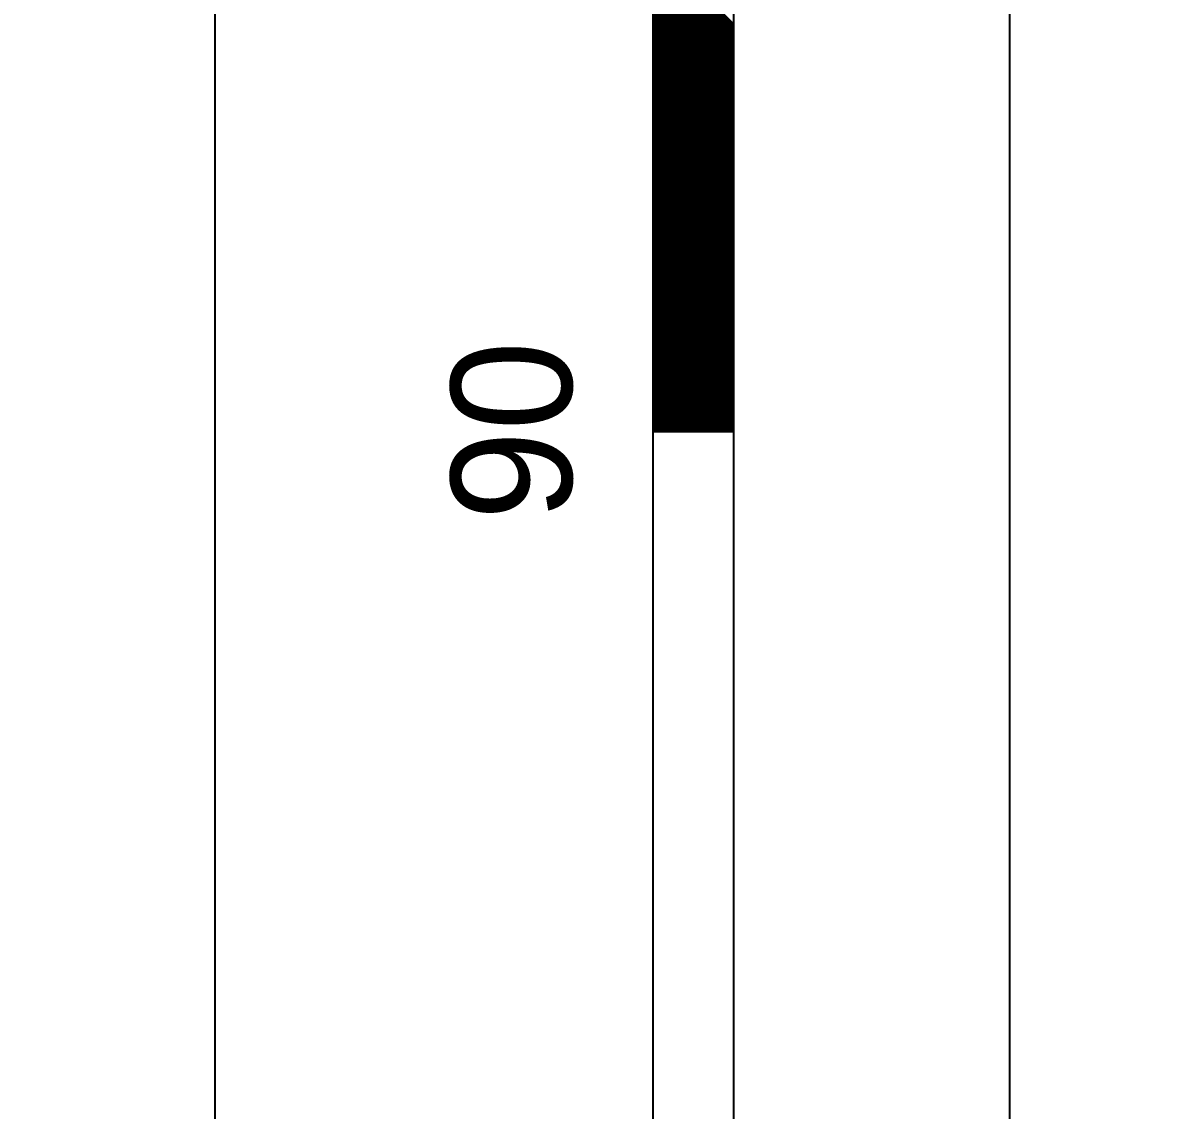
# Model space of a CAD drawing. Extents: x 747954 to 748544, y 4316381 to 4317408.
# Drawn here: x 748185.85 to 748200.01, y 4317362.58 to 4317376.08 of the extents above; entities that cross this region are included whole.
import ezdxf
from ezdxf.enums import TextEntityAlignment as Align

# ---------------------------------------------------------------- set-up
doc = ezdxf.new("R2010")
doc.units = 0
doc.layers.get('0').update_dxf_attribs({"linetype": 'CONTINUOUS'})

msp = doc.modelspace()

# ---------------------------------------------------------------- linework, layer by layer
at = {"color": 0, "linetype": 'CONTINUOUS'}
for p, q in [((748193.67, 4317281.01), (748193.67, 4317381.01)), ((748193.67, 4317281.01), (748193.67, 4317381.01)), ((748194.67, 4317281.01), (748194.67, 4317381.01)), ((748194.67, 4317281.01), (748194.67, 4317381.01)), ((748194.67, 4317376.07), (748193.67, 4317377.07)), ((748194.67, 4317376.07), (748193.67, 4317377.07)), ((748194.67, 4317376.06), (748193.67, 4317377.06)), ((748194.67, 4317376.06), (748193.67, 4317377.06)), ((748194.67, 4317376.05), (748193.67, 4317377.05)), ((748194.67, 4317376.05), (748193.67, 4317377.05)), ((748194.67, 4317376.03), (748193.67, 4317377.03)), ((748194.67, 4317376.03), (748193.67, 4317377.03)), ((748194.67, 4317376.02), (748193.67, 4317377.02)), ((748194.67, 4317376.02), (748193.67, 4317377.02)), ((748194.67, 4317376), (748193.67, 4317377)), ((748194.67, 4317376), (748193.67, 4317377)), ((748194.67, 4317375.99), (748193.67, 4317376.99)), ((748194.67, 4317375.99), (748193.67, 4317376.99)), ((748194.67, 4317375.97), (748193.67, 4317376.97)), ((748194.67, 4317375.97), (748193.67, 4317376.97)), ((748194.67, 4317375.96), (748193.67, 4317376.96)), ((748194.67, 4317375.96), (748193.67, 4317376.96)), ((748194.67, 4317375.95), (748193.67, 4317376.95)), ((748194.67, 4317375.95), (748193.67, 4317376.95)), ((748194.67, 4317375.93), (748193.67, 4317376.93)), ((748194.67, 4317375.93), (748193.67, 4317376.93)), ((748194.67, 4317375.92), (748193.67, 4317376.92)), ((748194.67, 4317375.92), (748193.67, 4317376.92)), ((748194.67, 4317375.9), (748193.67, 4317376.9)), ((748194.67, 4317375.9), (748193.67, 4317376.9)), ((748194.67, 4317375.89), (748193.67, 4317376.89)), ((748194.67, 4317375.89), (748193.67, 4317376.89)), ((748194.67, 4317375.88), (748193.67, 4317376.88)), ((748194.67, 4317375.88), (748193.67, 4317376.88)), ((748194.67, 4317375.86), (748193.67, 4317376.86)), ((748194.67, 4317375.86), (748193.67, 4317376.86)), ((748194.67, 4317375.85), (748193.67, 4317376.85)), ((748194.67, 4317375.85), (748193.67, 4317376.85)), ((748194.67, 4317375.83), (748193.67, 4317376.83)), ((748194.67, 4317375.83), (748193.67, 4317376.83)), ((748194.67, 4317375.82), (748193.67, 4317376.82)), ((748194.67, 4317375.82), (748193.67, 4317376.82)), ((748194.67, 4317375.81), (748193.67, 4317376.81)), ((748194.67, 4317375.81), (748193.67, 4317376.81)), ((748194.67, 4317375.79), (748193.67, 4317376.79)), ((748194.67, 4317375.79), (748193.67, 4317376.79)), ((748194.67, 4317375.78), (748193.67, 4317376.78)), ((748194.67, 4317375.78), (748193.67, 4317376.78)), ((748194.67, 4317375.76), (748193.67, 4317376.76)), ((748194.67, 4317375.76), (748193.67, 4317376.76)), ((748194.67, 4317375.75), (748193.67, 4317376.75)), ((748194.67, 4317375.75), (748193.67, 4317376.75)), ((748194.67, 4317375.73), (748193.67, 4317376.73)), ((748194.67, 4317375.73), (748193.67, 4317376.73)), ((748194.67, 4317375.72), (748193.67, 4317376.72)), ((748194.67, 4317375.72), (748193.67, 4317376.72)), ((748194.67, 4317375.71), (748193.67, 4317376.71)), ((748194.67, 4317375.71), (748193.67, 4317376.71)), ((748194.67, 4317375.69), (748193.67, 4317376.69)), ((748194.67, 4317375.69), (748193.67, 4317376.69)), ((748194.67, 4317375.68), (748193.67, 4317376.68)), ((748194.67, 4317375.68), (748193.67, 4317376.68)), ((748194.67, 4317375.66), (748193.67, 4317376.66)), ((748194.67, 4317375.66), (748193.67, 4317376.66)), ((748194.67, 4317375.65), (748193.67, 4317376.65)), ((748194.67, 4317375.65), (748193.67, 4317376.65)), ((748194.67, 4317375.64), (748193.67, 4317376.64)), ((748194.67, 4317375.64), (748193.67, 4317376.64)), ((748194.67, 4317375.62), (748193.67, 4317376.62)), ((748194.67, 4317375.62), (748193.67, 4317376.62)), ((748194.67, 4317375.61), (748193.67, 4317376.61)), ((748194.67, 4317375.61), (748193.67, 4317376.61)), ((748194.67, 4317375.59), (748193.67, 4317376.59)), ((748194.67, 4317375.59), (748193.67, 4317376.59)), ((748194.67, 4317375.58), (748193.67, 4317376.58)), ((748194.67, 4317375.58), (748193.67, 4317376.58)), ((748194.67, 4317375.56), (748193.67, 4317376.56)), ((748194.67, 4317375.56), (748193.67, 4317376.56)), ((748194.67, 4317375.55), (748193.67, 4317376.55)), ((748194.67, 4317375.55), (748193.67, 4317376.55)), ((748194.67, 4317375.54), (748193.67, 4317376.54)), ((748194.67, 4317375.54), (748193.67, 4317376.54)), ((748194.67, 4317375.52), (748193.67, 4317376.52)), ((748194.67, 4317375.52), (748193.67, 4317376.52)), ((748194.67, 4317375.51), (748193.67, 4317376.51)), ((748194.67, 4317375.51), (748193.67, 4317376.51)), ((748194.67, 4317375.49), (748193.67, 4317376.49)), ((748194.67, 4317375.49), (748193.67, 4317376.49)), ((748194.67, 4317375.48), (748193.67, 4317376.48)), ((748194.67, 4317375.48), (748193.67, 4317376.48)), ((748194.67, 4317375.47), (748193.67, 4317376.47)), ((748194.67, 4317375.47), (748193.67, 4317376.47)), ((748194.67, 4317375.45), (748193.67, 4317376.45)), ((748194.67, 4317375.45), (748193.67, 4317376.45)), ((748194.67, 4317375.44), (748193.67, 4317376.44)), ((748194.67, 4317375.44), (748193.67, 4317376.44)), ((748194.67, 4317375.42), (748193.67, 4317376.42)), ((748194.67, 4317375.42), (748193.67, 4317376.42)), ((748194.67, 4317375.41), (748193.67, 4317376.41)), ((748194.67, 4317375.41), (748193.67, 4317376.41)), ((748194.67, 4317375.39), (748193.67, 4317376.39)), ((748194.67, 4317375.39), (748193.67, 4317376.39)), ((748194.67, 4317375.38), (748193.67, 4317376.38)), ((748194.67, 4317375.38), (748193.67, 4317376.38)), ((748194.67, 4317375.37), (748193.67, 4317376.37)), ((748194.67, 4317375.37), (748193.67, 4317376.37)), ((748194.67, 4317375.35), (748193.67, 4317376.35)), ((748194.67, 4317375.35), (748193.67, 4317376.35)), ((748194.67, 4317375.34), (748193.67, 4317376.34)), ((748194.67, 4317375.34), (748193.67, 4317376.34)), ((748194.67, 4317375.32), (748193.67, 4317376.32)), ((748194.67, 4317375.32), (748193.67, 4317376.32)), ((748194.67, 4317375.31), (748193.67, 4317376.31)), ((748194.67, 4317375.31), (748193.67, 4317376.31)), ((748194.67, 4317375.3), (748193.67, 4317376.3)), ((748194.67, 4317375.3), (748193.67, 4317376.3)), ((748194.67, 4317375.28), (748193.67, 4317376.28)), ((748194.67, 4317375.28), (748193.67, 4317376.28)), ((748194.67, 4317375.27), (748193.67, 4317376.27)), ((748194.67, 4317375.27), (748193.67, 4317376.27)), ((748194.67, 4317375.25), (748193.67, 4317376.25)), ((748194.67, 4317375.25), (748193.67, 4317376.25)), ((748194.67, 4317375.24), (748193.67, 4317376.24)), ((748194.67, 4317375.24), (748193.67, 4317376.24)), ((748194.67, 4317375.23), (748193.67, 4317376.23)), ((748194.67, 4317375.23), (748193.67, 4317376.23)), ((748194.67, 4317375.21), (748193.67, 4317376.21)), ((748194.67, 4317375.21), (748193.67, 4317376.21)), ((748194.67, 4317375.2), (748193.67, 4317376.2)), ((748194.67, 4317375.2), (748193.67, 4317376.2)), ((748194.67, 4317375.18), (748193.67, 4317376.18)), ((748194.67, 4317375.18), (748193.67, 4317376.18)), ((748194.67, 4317375.17), (748193.67, 4317376.17)), ((748194.67, 4317375.17), (748193.67, 4317376.17)), ((748194.67, 4317375.15), (748193.67, 4317376.15)), ((748194.67, 4317375.15), (748193.67, 4317376.15)), ((748194.67, 4317375.14), (748193.67, 4317376.14)), ((748194.67, 4317375.14), (748193.67, 4317376.14)), ((748194.67, 4317375.13), (748193.67, 4317376.13)), ((748194.67, 4317375.13), (748193.67, 4317376.13)), ((748194.67, 4317375.11), (748193.67, 4317376.11)), ((748194.67, 4317375.11), (748193.67, 4317376.11)), ((748194.67, 4317375.1), (748193.67, 4317376.1)), ((748194.67, 4317375.1), (748193.67, 4317376.1)), ((748194.67, 4317375.08), (748193.67, 4317376.08)), ((748194.67, 4317375.08), (748193.67, 4317376.08)), ((748194.67, 4317375.07), (748193.67, 4317376.07)), ((748194.67, 4317375.07), (748193.67, 4317376.07)), ((748194.67, 4317375.06), (748193.67, 4317376.06)), ((748194.67, 4317375.06), (748193.67, 4317376.06)), ((748194.67, 4317375.04), (748193.67, 4317376.04)), ((748194.67, 4317375.04), (748193.67, 4317376.04)), ((748194.67, 4317375.03), (748193.67, 4317376.03)), ((748194.67, 4317375.03), (748193.67, 4317376.03)), ((748194.67, 4317375.01), (748193.67, 4317376.01)), ((748194.67, 4317375.01), (748193.67, 4317376.01)), ((748194.67, 4317375), (748193.67, 4317376)), ((748194.67, 4317375), (748193.67, 4317376)), ((748194.67, 4317374.98), (748193.67, 4317375.98)), ((748194.67, 4317374.98), (748193.67, 4317375.98)), ((748194.67, 4317374.97), (748193.67, 4317375.97)), ((748194.67, 4317374.97), (748193.67, 4317375.97)), ((748194.67, 4317374.96), (748193.67, 4317375.96)), ((748194.67, 4317374.96), (748193.67, 4317375.96)), ((748194.67, 4317374.94), (748193.67, 4317375.94)), ((748194.67, 4317374.94), (748193.67, 4317375.94)), ((748194.67, 4317374.93), (748193.67, 4317375.93)), ((748194.67, 4317374.93), (748193.67, 4317375.93)), ((748194.67, 4317374.91), (748193.67, 4317375.91)), ((748194.67, 4317374.91), (748193.67, 4317375.91)), ((748194.67, 4317374.9), (748193.67, 4317375.9)), ((748194.67, 4317374.9), (748193.67, 4317375.9)), ((748194.67, 4317374.89), (748193.67, 4317375.89)), ((748194.67, 4317374.89), (748193.67, 4317375.89)), ((748194.67, 4317374.87), (748193.67, 4317375.87)), ((748194.67, 4317374.87), (748193.67, 4317375.87)), ((748194.67, 4317374.86), (748193.67, 4317375.86)), ((748194.67, 4317374.86), (748193.67, 4317375.86)), ((748194.67, 4317374.84), (748193.67, 4317375.84)), ((748194.67, 4317374.84), (748193.67, 4317375.84)), ((748194.67, 4317374.83), (748193.67, 4317375.83)), ((748194.67, 4317374.83), (748193.67, 4317375.83)), ((748194.67, 4317374.82), (748193.67, 4317375.82)), ((748194.67, 4317374.82), (748193.67, 4317375.82)), ((748194.67, 4317374.8), (748193.67, 4317375.8)), ((748194.67, 4317374.8), (748193.67, 4317375.8)), ((748194.67, 4317374.79), (748193.67, 4317375.79)), ((748194.67, 4317374.79), (748193.67, 4317375.79)), ((748194.67, 4317374.77), (748193.67, 4317375.77)), ((748194.67, 4317374.77), (748193.67, 4317375.77)), ((748194.67, 4317374.76), (748193.67, 4317375.76)), ((748194.67, 4317374.76), (748193.67, 4317375.76)), ((748194.67, 4317374.74), (748193.67, 4317375.74)), ((748194.67, 4317374.74), (748193.67, 4317375.74)), ((748194.67, 4317374.73), (748193.67, 4317375.73)), ((748194.67, 4317374.73), (748193.67, 4317375.73)), ((748194.67, 4317374.72), (748193.67, 4317375.72)), ((748194.67, 4317374.72), (748193.67, 4317375.72)), ((748194.67, 4317374.7), (748193.67, 4317375.7)), ((748194.67, 4317374.7), (748193.67, 4317375.7)), ((748194.67, 4317374.69), (748193.67, 4317375.69)), ((748194.67, 4317374.69), (748193.67, 4317375.69)), ((748194.67, 4317374.67), (748193.67, 4317375.67)), ((748194.67, 4317374.67), (748193.67, 4317375.67)), ((748194.67, 4317374.66), (748193.67, 4317375.66)), ((748194.67, 4317374.66), (748193.67, 4317375.66)), ((748194.67, 4317374.65), (748193.67, 4317375.65)), ((748194.67, 4317374.65), (748193.67, 4317375.65)), ((748194.67, 4317374.63), (748193.67, 4317375.63)), ((748194.67, 4317374.63), (748193.67, 4317375.63)), ((748194.67, 4317374.62), (748193.67, 4317375.62)), ((748194.67, 4317374.62), (748193.67, 4317375.62)), ((748194.67, 4317374.6), (748193.67, 4317375.6)), ((748194.67, 4317374.6), (748193.67, 4317375.6)), ((748194.67, 4317374.59), (748193.67, 4317375.59)), ((748194.67, 4317374.59), (748193.67, 4317375.59)), ((748194.67, 4317374.57), (748193.67, 4317375.57)), ((748194.67, 4317374.57), (748193.67, 4317375.57)), ((748194.67, 4317374.56), (748193.67, 4317375.56)), ((748194.67, 4317374.56), (748193.67, 4317375.56)), ((748194.67, 4317374.55), (748193.67, 4317375.55)), ((748194.67, 4317374.55), (748193.67, 4317375.55)), ((748194.67, 4317374.53), (748193.67, 4317375.53)), ((748194.67, 4317374.53), (748193.67, 4317375.53)), ((748194.67, 4317374.52), (748193.67, 4317375.52)), ((748194.67, 4317374.52), (748193.67, 4317375.52)), ((748194.67, 4317374.5), (748193.67, 4317375.5)), ((748194.67, 4317374.5), (748193.67, 4317375.5)), ((748194.67, 4317374.49), (748193.67, 4317375.49)), ((748194.67, 4317374.49), (748193.67, 4317375.49)), ((748194.67, 4317374.48), (748193.67, 4317375.48)), ((748194.67, 4317374.48), (748193.67, 4317375.48)), ((748194.67, 4317374.46), (748193.67, 4317375.46)), ((748194.67, 4317374.46), (748193.67, 4317375.46)), ((748194.67, 4317374.45), (748193.67, 4317375.45)), ((748194.67, 4317374.45), (748193.67, 4317375.45)), ((748194.67, 4317374.43), (748193.67, 4317375.43)), ((748194.67, 4317374.43), (748193.67, 4317375.43)), ((748194.67, 4317374.42), (748193.67, 4317375.42)), ((748194.67, 4317374.42), (748193.67, 4317375.42)), ((748194.67, 4317374.4), (748193.67, 4317375.4)), ((748194.67, 4317374.4), (748193.67, 4317375.4)), ((748194.67, 4317374.39), (748193.67, 4317375.39)), ((748194.67, 4317374.39), (748193.67, 4317375.39)), ((748194.67, 4317374.38), (748193.67, 4317375.38)), ((748194.67, 4317374.38), (748193.67, 4317375.38)), ((748194.67, 4317374.36), (748193.67, 4317375.36)), ((748194.67, 4317374.36), (748193.67, 4317375.36)), ((748194.67, 4317374.35), (748193.67, 4317375.35)), ((748194.67, 4317374.35), (748193.67, 4317375.35)), ((748194.67, 4317374.33), (748193.67, 4317375.33)), ((748194.67, 4317374.33), (748193.67, 4317375.33)), ((748194.67, 4317374.32), (748193.67, 4317375.32)), ((748194.67, 4317374.32), (748193.67, 4317375.32)), ((748194.67, 4317374.31), (748193.67, 4317375.31)), ((748194.67, 4317374.31), (748193.67, 4317375.31)), ((748194.67, 4317374.29), (748193.67, 4317375.29)), ((748194.67, 4317374.29), (748193.67, 4317375.29)), ((748194.67, 4317374.28), (748193.67, 4317375.28)), ((748194.67, 4317374.28), (748193.67, 4317375.28)), ((748194.67, 4317374.26), (748193.67, 4317375.26)), ((748194.67, 4317374.26), (748193.67, 4317375.26)), ((748194.67, 4317374.25), (748193.67, 4317375.25)), ((748194.67, 4317374.25), (748193.67, 4317375.25)), ((748194.67, 4317374.24), (748193.67, 4317375.24)), ((748194.67, 4317374.24), (748193.67, 4317375.24)), ((748194.67, 4317374.22), (748193.67, 4317375.22)), ((748194.67, 4317374.22), (748193.67, 4317375.22)), ((748194.67, 4317374.21), (748193.67, 4317375.21)), ((748194.67, 4317374.21), (748193.67, 4317375.21)), ((748194.67, 4317374.19), (748193.67, 4317375.19)), ((748194.67, 4317374.19), (748193.67, 4317375.19)), ((748194.67, 4317374.18), (748193.67, 4317375.18)), ((748194.67, 4317374.18), (748193.67, 4317375.18)), ((748194.67, 4317374.16), (748193.67, 4317375.16)), ((748194.67, 4317374.16), (748193.67, 4317375.16)), ((748194.67, 4317374.15), (748193.67, 4317375.15)), ((748194.67, 4317374.15), (748193.67, 4317375.15)), ((748194.67, 4317374.14), (748193.67, 4317375.14)), ((748194.67, 4317374.14), (748193.67, 4317375.14)), ((748194.67, 4317374.12), (748193.67, 4317375.12)), ((748194.67, 4317374.12), (748193.67, 4317375.12)), ((748194.67, 4317374.11), (748193.67, 4317375.11)), ((748194.67, 4317374.11), (748193.67, 4317375.11)), ((748194.67, 4317374.09), (748193.67, 4317375.09)), ((748194.67, 4317374.09), (748193.67, 4317375.09)), ((748194.67, 4317374.08), (748193.67, 4317375.08)), ((748194.67, 4317374.08), (748193.67, 4317375.08)), ((748194.67, 4317374.07), (748193.67, 4317375.07)), ((748194.67, 4317374.07), (748193.67, 4317375.07)), ((748194.67, 4317374.05), (748193.67, 4317375.05)), ((748194.67, 4317374.05), (748193.67, 4317375.05)), ((748194.67, 4317374.04), (748193.67, 4317375.04)), ((748194.67, 4317374.04), (748193.67, 4317375.04)), ((748194.67, 4317374.02), (748193.67, 4317375.02)), ((748194.67, 4317374.02), (748193.67, 4317375.02)), ((748194.67, 4317374.01), (748193.67, 4317375.01)), ((748194.67, 4317374.01), (748193.67, 4317375.01)), ((748194.67, 4317373.99), (748193.67, 4317374.99)), ((748194.67, 4317373.99), (748193.67, 4317374.99)), ((748194.67, 4317373.98), (748193.67, 4317374.98)), ((748194.67, 4317373.98), (748193.67, 4317374.98)), ((748194.67, 4317373.97), (748193.67, 4317374.97)), ((748194.67, 4317373.97), (748193.67, 4317374.97)), ((748194.67, 4317373.95), (748193.67, 4317374.95)), ((748194.67, 4317373.95), (748193.67, 4317374.95)), ((748194.67, 4317373.94), (748193.67, 4317374.94)), ((748194.67, 4317373.94), (748193.67, 4317374.94)), ((748194.67, 4317373.92), (748193.67, 4317374.92)), ((748194.67, 4317373.92), (748193.67, 4317374.92)), ((748194.67, 4317373.91), (748193.67, 4317374.91)), ((748194.67, 4317373.91), (748193.67, 4317374.91)), ((748194.67, 4317373.9), (748193.67, 4317374.9)), ((748194.67, 4317373.9), (748193.67, 4317374.9)), ((748194.67, 4317373.88), (748193.67, 4317374.88)), ((748194.67, 4317373.88), (748193.67, 4317374.88)), ((748194.67, 4317373.87), (748193.67, 4317374.87)), ((748194.67, 4317373.87), (748193.67, 4317374.87)), ((748194.67, 4317373.85), (748193.67, 4317374.85)), ((748194.67, 4317373.85), (748193.67, 4317374.85)), ((748194.67, 4317373.84), (748193.67, 4317374.84)), ((748194.67, 4317373.84), (748193.67, 4317374.84)), ((748194.67, 4317373.83), (748193.67, 4317374.83)), ((748194.67, 4317373.83), (748193.67, 4317374.83)), ((748194.67, 4317373.81), (748193.67, 4317374.81)), ((748194.67, 4317373.81), (748193.67, 4317374.81)), ((748194.67, 4317373.8), (748193.67, 4317374.8)), ((748194.67, 4317373.8), (748193.67, 4317374.8)), ((748194.67, 4317373.78), (748193.67, 4317374.78)), ((748194.67, 4317373.78), (748193.67, 4317374.78)), ((748194.67, 4317373.77), (748193.67, 4317374.77)), ((748194.67, 4317373.77), (748193.67, 4317374.77)), ((748194.67, 4317373.75), (748193.67, 4317374.75)), ((748194.67, 4317373.75), (748193.67, 4317374.75)), ((748194.67, 4317373.74), (748193.67, 4317374.74)), ((748194.67, 4317373.74), (748193.67, 4317374.74)), ((748194.67, 4317373.73), (748193.67, 4317374.73)), ((748194.67, 4317373.73), (748193.67, 4317374.73)), ((748194.67, 4317373.71), (748193.67, 4317374.71)), ((748194.67, 4317373.71), (748193.67, 4317374.71)), ((748194.67, 4317373.7), (748193.67, 4317374.7)), ((748194.67, 4317373.7), (748193.67, 4317374.7)), ((748194.67, 4317373.68), (748193.67, 4317374.68)), ((748194.67, 4317373.68), (748193.67, 4317374.68)), ((748194.67, 4317373.67), (748193.67, 4317374.67)), ((748194.67, 4317373.67), (748193.67, 4317374.67)), ((748194.67, 4317373.66), (748193.67, 4317374.66)), ((748194.67, 4317373.66), (748193.67, 4317374.66)), ((748194.67, 4317373.64), (748193.67, 4317374.64)), ((748194.67, 4317373.64), (748193.67, 4317374.64)), ((748194.67, 4317373.63), (748193.67, 4317374.63)), ((748194.67, 4317373.63), (748193.67, 4317374.63)), ((748194.67, 4317373.61), (748193.67, 4317374.61)), ((748194.67, 4317373.61), (748193.67, 4317374.61)), ((748194.67, 4317373.6), (748193.67, 4317374.6)), ((748194.67, 4317373.6), (748193.67, 4317374.6)), ((748194.67, 4317373.58), (748193.67, 4317374.58)), ((748194.67, 4317373.58), (748193.67, 4317374.58)), ((748194.67, 4317373.57), (748193.67, 4317374.57)), ((748194.67, 4317373.57), (748193.67, 4317374.57)), ((748194.67, 4317373.56), (748193.67, 4317374.56)), ((748194.67, 4317373.56), (748193.67, 4317374.56)), ((748194.67, 4317373.54), (748193.67, 4317374.54)), ((748194.67, 4317373.54), (748193.67, 4317374.54)), ((748194.67, 4317373.53), (748193.67, 4317374.53)), ((748194.67, 4317373.53), (748193.67, 4317374.53)), ((748194.67, 4317373.51), (748193.67, 4317374.51)), ((748194.67, 4317373.51), (748193.67, 4317374.51)), ((748194.67, 4317373.5), (748193.67, 4317374.5)), ((748194.67, 4317373.5), (748193.67, 4317374.5)), ((748194.67, 4317373.49), (748193.67, 4317374.49)), ((748194.67, 4317373.49), (748193.67, 4317374.49)), ((748194.67, 4317373.47), (748193.67, 4317374.47)), ((748194.67, 4317373.47), (748193.67, 4317374.47)), ((748194.67, 4317373.46), (748193.67, 4317374.46)), ((748194.67, 4317373.46), (748193.67, 4317374.46)), ((748194.67, 4317373.44), (748193.67, 4317374.44)), ((748194.67, 4317373.44), (748193.67, 4317374.44)), ((748194.67, 4317373.43), (748193.67, 4317374.43)), ((748194.67, 4317373.43), (748193.67, 4317374.43)), ((748194.67, 4317373.41), (748193.67, 4317374.41)), ((748194.67, 4317373.41), (748193.67, 4317374.41)), ((748194.67, 4317373.4), (748193.67, 4317374.4)), ((748194.67, 4317373.4), (748193.67, 4317374.4)), ((748194.67, 4317373.39), (748193.67, 4317374.39)), ((748194.67, 4317373.39), (748193.67, 4317374.39)), ((748194.67, 4317373.37), (748193.67, 4317374.37)), ((748194.67, 4317373.37), (748193.67, 4317374.37)), ((748194.67, 4317373.36), (748193.67, 4317374.36)), ((748194.67, 4317373.36), (748193.67, 4317374.36)), ((748194.67, 4317373.34), (748193.67, 4317374.34)), ((748194.67, 4317373.34), (748193.67, 4317374.34)), ((748194.67, 4317373.33), (748193.67, 4317374.33)), ((748194.67, 4317373.33), (748193.67, 4317374.33)), ((748194.67, 4317373.32), (748193.67, 4317374.32)), ((748194.67, 4317373.32), (748193.67, 4317374.32)), ((748194.67, 4317373.3), (748193.67, 4317374.3)), ((748194.67, 4317373.3), (748193.67, 4317374.3)), ((748194.67, 4317373.29), (748193.67, 4317374.29)), ((748194.67, 4317373.29), (748193.67, 4317374.29)), ((748194.67, 4317373.27), (748193.67, 4317374.27)), ((748194.67, 4317373.27), (748193.67, 4317374.27)), ((748194.67, 4317373.26), (748193.67, 4317374.26)), ((748194.67, 4317373.26), (748193.67, 4317374.26)), ((748194.67, 4317373.25), (748193.67, 4317374.25)), ((748194.67, 4317373.25), (748193.67, 4317374.25)), ((748194.67, 4317373.23), (748193.67, 4317374.23)), ((748194.67, 4317373.23), (748193.67, 4317374.23)), ((748194.67, 4317373.22), (748193.67, 4317374.22)), ((748194.67, 4317373.22), (748193.67, 4317374.22)), ((748194.67, 4317373.2), (748193.67, 4317374.2)), ((748194.67, 4317373.2), (748193.67, 4317374.2)), ((748194.67, 4317373.19), (748193.67, 4317374.19)), ((748194.67, 4317373.19), (748193.67, 4317374.19)), ((748194.67, 4317373.17), (748193.67, 4317374.17)), ((748194.67, 4317373.17), (748193.67, 4317374.17)), ((748194.67, 4317373.16), (748193.67, 4317374.16)), ((748194.67, 4317373.16), (748193.67, 4317374.16)), ((748194.67, 4317373.15), (748193.67, 4317374.15)), ((748194.67, 4317373.15), (748193.67, 4317374.15)), ((748194.67, 4317373.13), (748193.67, 4317374.13)), ((748194.67, 4317373.13), (748193.67, 4317374.13)), ((748194.67, 4317373.12), (748193.67, 4317374.12)), ((748194.67, 4317373.12), (748193.67, 4317374.12)), ((748194.67, 4317373.1), (748193.67, 4317374.1)), ((748194.67, 4317373.1), (748193.67, 4317374.1)), ((748194.67, 4317373.09), (748193.67, 4317374.09)), ((748194.67, 4317373.09), (748193.67, 4317374.09)), ((748194.67, 4317373.08), (748193.67, 4317374.08)), ((748194.67, 4317373.08), (748193.67, 4317374.08)), ((748194.67, 4317373.06), (748193.67, 4317374.06)), ((748194.67, 4317373.06), (748193.67, 4317374.06)), ((748194.67, 4317373.05), (748193.67, 4317374.05)), ((748194.67, 4317373.05), (748193.67, 4317374.05)), ((748194.67, 4317373.03), (748193.67, 4317374.03)), ((748194.67, 4317373.03), (748193.67, 4317374.03)), ((748194.67, 4317373.02), (748193.67, 4317374.02)), ((748194.67, 4317373.02), (748193.67, 4317374.02)), ((748194.67, 4317373), (748193.67, 4317374)), ((748194.67, 4317373), (748193.67, 4317374)), ((748194.67, 4317372.99), (748193.67, 4317373.99)), ((748194.67, 4317372.99), (748193.67, 4317373.99)), ((748194.67, 4317372.98), (748193.67, 4317373.98)), ((748194.67, 4317372.98), (748193.67, 4317373.98)), ((748194.67, 4317372.96), (748193.67, 4317373.96)), ((748194.67, 4317372.96), (748193.67, 4317373.96)), ((748194.67, 4317372.95), (748193.67, 4317373.95)), ((748194.67, 4317372.95), (748193.67, 4317373.95)), ((748194.67, 4317372.93), (748193.67, 4317373.93)), ((748194.67, 4317372.93), (748193.67, 4317373.93)), ((748194.67, 4317372.92), (748193.67, 4317373.92)), ((748194.67, 4317372.92), (748193.67, 4317373.92)), ((748194.67, 4317372.91), (748193.67, 4317373.91)), ((748194.67, 4317372.91), (748193.67, 4317373.91)), ((748194.67, 4317372.89), (748193.67, 4317373.89)), ((748194.67, 4317372.89), (748193.67, 4317373.89)), ((748194.67, 4317372.88), (748193.67, 4317373.88)), ((748194.67, 4317372.88), (748193.67, 4317373.88)), ((748194.67, 4317372.86), (748193.67, 4317373.86)), ((748194.67, 4317372.86), (748193.67, 4317373.86)), ((748194.67, 4317372.85), (748193.67, 4317373.85)), ((748194.67, 4317372.85), (748193.67, 4317373.85)), ((748194.67, 4317372.84), (748193.67, 4317373.84)), ((748194.67, 4317372.84), (748193.67, 4317373.84)), ((748194.67, 4317372.82), (748193.67, 4317373.82)), ((748194.67, 4317372.82), (748193.67, 4317373.82)), ((748194.67, 4317372.81), (748193.67, 4317373.81)), ((748194.67, 4317372.81), (748193.67, 4317373.81)), ((748194.67, 4317372.79), (748193.67, 4317373.79)), ((748194.67, 4317372.79), (748193.67, 4317373.79)), ((748194.67, 4317372.78), (748193.67, 4317373.78)), ((748194.67, 4317372.78), (748193.67, 4317373.78)), ((748194.67, 4317372.76), (748193.67, 4317373.76)), ((748194.67, 4317372.76), (748193.67, 4317373.76)), ((748194.67, 4317372.75), (748193.67, 4317373.75)), ((748194.67, 4317372.75), (748193.67, 4317373.75)), ((748194.67, 4317372.74), (748193.67, 4317373.74)), ((748194.67, 4317372.74), (748193.67, 4317373.74)), ((748194.67, 4317372.72), (748193.67, 4317373.72)), ((748194.67, 4317372.72), (748193.67, 4317373.72)), ((748194.67, 4317372.71), (748193.67, 4317373.71)), ((748194.67, 4317372.71), (748193.67, 4317373.71)), ((748194.67, 4317372.69), (748193.67, 4317373.69)), ((748194.67, 4317372.69), (748193.67, 4317373.69)), ((748194.67, 4317372.68), (748193.67, 4317373.68)), ((748194.67, 4317372.68), (748193.67, 4317373.68)), ((748194.67, 4317372.67), (748193.67, 4317373.67)), ((748194.67, 4317372.67), (748193.67, 4317373.67)), ((748194.67, 4317372.65), (748193.67, 4317373.65)), ((748194.67, 4317372.65), (748193.67, 4317373.65)), ((748194.67, 4317372.64), (748193.67, 4317373.64)), ((748194.67, 4317372.64), (748193.67, 4317373.64)), ((748194.67, 4317372.62), (748193.67, 4317373.62)), ((748194.67, 4317372.62), (748193.67, 4317373.62)), ((748194.67, 4317372.61), (748193.67, 4317373.61)), ((748194.67, 4317372.61), (748193.67, 4317373.61)), ((748194.67, 4317372.59), (748193.67, 4317373.59)), ((748194.67, 4317372.59), (748193.67, 4317373.59)), ((748194.67, 4317372.58), (748193.67, 4317373.58)), ((748194.67, 4317372.58), (748193.67, 4317373.58)), ((748194.67, 4317372.57), (748193.67, 4317373.57)), ((748194.67, 4317372.57), (748193.67, 4317373.57)), ((748194.67, 4317372.55), (748193.67, 4317373.55)), ((748194.67, 4317372.55), (748193.67, 4317373.55)), ((748194.67, 4317372.54), (748193.67, 4317373.54)), ((748194.67, 4317372.54), (748193.67, 4317373.54)), ((748194.67, 4317372.52), (748193.67, 4317373.52)), ((748194.67, 4317372.52), (748193.67, 4317373.52)), ((748194.67, 4317372.51), (748193.67, 4317373.51)), ((748194.67, 4317372.51), (748193.67, 4317373.51)), ((748194.67, 4317372.5), (748193.67, 4317373.5)), ((748194.67, 4317372.5), (748193.67, 4317373.5)), ((748194.67, 4317372.48), (748193.67, 4317373.48)), ((748194.67, 4317372.48), (748193.67, 4317373.48)), ((748194.67, 4317372.47), (748193.67, 4317373.47)), ((748194.67, 4317372.47), (748193.67, 4317373.47)), ((748194.67, 4317372.45), (748193.67, 4317373.45)), ((748194.67, 4317372.45), (748193.67, 4317373.45)), ((748194.67, 4317372.44), (748193.67, 4317373.44)), ((748194.67, 4317372.44), (748193.67, 4317373.44)), ((748194.67, 4317372.43), (748193.67, 4317373.43)), ((748194.67, 4317372.43), (748193.67, 4317373.43)), ((748194.67, 4317372.41), (748193.67, 4317373.41)), ((748194.67, 4317372.41), (748193.67, 4317373.41)), ((748194.67, 4317372.4), (748193.67, 4317373.4)), ((748194.67, 4317372.4), (748193.67, 4317373.4)), ((748194.67, 4317372.38), (748193.67, 4317373.38)), ((748194.67, 4317372.38), (748193.67, 4317373.38)), ((748194.67, 4317372.37), (748193.67, 4317373.37)), ((748194.67, 4317372.37), (748193.67, 4317373.37)), ((748194.67, 4317372.35), (748193.67, 4317373.35)), ((748194.67, 4317372.35), (748193.67, 4317373.35)), ((748194.67, 4317372.34), (748193.67, 4317373.34)), ((748194.67, 4317372.34), (748193.67, 4317373.34)), ((748194.67, 4317372.33), (748193.67, 4317373.33)), ((748194.67, 4317372.33), (748193.67, 4317373.33)), ((748194.67, 4317372.31), (748193.67, 4317373.31)), ((748194.67, 4317372.31), (748193.67, 4317373.31)), ((748194.67, 4317372.3), (748193.67, 4317373.3)), ((748194.67, 4317372.3), (748193.67, 4317373.3)), ((748194.67, 4317372.28), (748193.67, 4317373.28)), ((748194.67, 4317372.28), (748193.67, 4317373.28)), ((748194.67, 4317372.27), (748193.67, 4317373.27)), ((748194.67, 4317372.27), (748193.67, 4317373.27)), ((748194.67, 4317372.26), (748193.67, 4317373.26)), ((748194.67, 4317372.26), (748193.67, 4317373.26)), ((748194.67, 4317372.24), (748193.67, 4317373.24)), ((748194.67, 4317372.24), (748193.67, 4317373.24)), ((748194.67, 4317372.23), (748193.67, 4317373.23)), ((748194.67, 4317372.23), (748193.67, 4317373.23)), ((748194.67, 4317372.21), (748193.67, 4317373.21)), ((748194.67, 4317372.21), (748193.67, 4317373.21)), ((748194.67, 4317372.2), (748193.67, 4317373.2)), ((748194.67, 4317372.2), (748193.67, 4317373.2)), ((748194.67, 4317372.18), (748193.67, 4317373.18)), ((748194.67, 4317372.18), (748193.67, 4317373.18)), ((748194.67, 4317372.17), (748193.67, 4317373.17)), ((748194.67, 4317372.17), (748193.67, 4317373.17)), ((748194.67, 4317372.16), (748193.67, 4317373.16)), ((748194.67, 4317372.16), (748193.67, 4317373.16)), ((748194.67, 4317372.14), (748193.67, 4317373.14)), ((748194.67, 4317372.14), (748193.67, 4317373.14)), ((748194.67, 4317372.13), (748193.67, 4317373.13)), ((748194.67, 4317372.13), (748193.67, 4317373.13)), ((748194.67, 4317372.11), (748193.67, 4317373.11)), ((748194.67, 4317372.11), (748193.67, 4317373.11)), ((748194.67, 4317372.1), (748193.67, 4317373.1)), ((748194.67, 4317372.1), (748193.67, 4317373.1)), ((748194.67, 4317372.09), (748193.67, 4317373.09)), ((748194.67, 4317372.09), (748193.67, 4317373.09)), ((748194.67, 4317372.07), (748193.67, 4317373.07)), ((748194.67, 4317372.07), (748193.67, 4317373.07)), ((748194.67, 4317372.06), (748193.67, 4317373.06)), ((748194.67, 4317372.06), (748193.67, 4317373.06)), ((748194.67, 4317372.04), (748193.67, 4317373.04)), ((748194.67, 4317372.04), (748193.67, 4317373.04)), ((748194.67, 4317372.03), (748193.67, 4317373.03)), ((748194.67, 4317372.03), (748193.67, 4317373.03)), ((748194.67, 4317372.01), (748193.67, 4317373.01)), ((748194.67, 4317372.01), (748193.67, 4317373.01)), ((748194.67, 4317372), (748193.67, 4317373)), ((748194.67, 4317372), (748193.67, 4317373)), ((748194.67, 4317371.99), (748193.67, 4317372.99)), ((748194.67, 4317371.99), (748193.67, 4317372.99)), ((748194.67, 4317371.97), (748193.67, 4317372.97)), ((748194.67, 4317371.97), (748193.67, 4317372.97)), ((748194.67, 4317371.96), (748193.67, 4317372.96)), ((748194.67, 4317371.96), (748193.67, 4317372.96)), ((748194.67, 4317371.94), (748193.67, 4317372.94)), ((748194.67, 4317371.94), (748193.67, 4317372.94)), ((748194.67, 4317371.93), (748193.67, 4317372.93)), ((748194.67, 4317371.93), (748193.67, 4317372.93)), ((748194.67, 4317371.92), (748193.67, 4317372.92)), ((748194.67, 4317371.92), (748193.67, 4317372.92)), ((748194.67, 4317371.9), (748193.67, 4317372.9)), ((748194.67, 4317371.9), (748193.67, 4317372.9)), ((748194.67, 4317371.89), (748193.67, 4317372.89)), ((748194.67, 4317371.89), (748193.67, 4317372.89)), ((748194.67, 4317371.87), (748193.67, 4317372.87)), ((748194.67, 4317371.87), (748193.67, 4317372.87)), ((748194.67, 4317371.86), (748193.67, 4317372.86)), ((748194.67, 4317371.86), (748193.67, 4317372.86)), ((748194.67, 4317371.85), (748193.67, 4317372.85)), ((748194.67, 4317371.85), (748193.67, 4317372.85)), ((748194.67, 4317371.83), (748193.67, 4317372.83)), ((748194.67, 4317371.83), (748193.67, 4317372.83)), ((748194.67, 4317371.82), (748193.67, 4317372.82)), ((748194.67, 4317371.82), (748193.67, 4317372.82)), ((748194.67, 4317371.8), (748193.67, 4317372.8)), ((748194.67, 4317371.8), (748193.67, 4317372.8)), ((748194.67, 4317371.79), (748193.67, 4317372.79)), ((748194.67, 4317371.79), (748193.67, 4317372.79)), ((748194.67, 4317371.77), (748193.67, 4317372.77)), ((748194.67, 4317371.77), (748193.67, 4317372.77)), ((748194.67, 4317371.76), (748193.67, 4317372.76)), ((748194.67, 4317371.76), (748193.67, 4317372.76)), ((748194.67, 4317371.75), (748193.67, 4317372.75)), ((748194.67, 4317371.75), (748193.67, 4317372.75)), ((748194.67, 4317371.73), (748193.67, 4317372.73)), ((748194.67, 4317371.73), (748193.67, 4317372.73)), ((748194.67, 4317371.72), (748193.67, 4317372.72)), ((748194.67, 4317371.72), (748193.67, 4317372.72)), ((748194.67, 4317371.7), (748193.67, 4317372.7)), ((748194.67, 4317371.7), (748193.67, 4317372.7)), ((748194.67, 4317371.69), (748193.67, 4317372.69)), ((748194.67, 4317371.69), (748193.67, 4317372.69)), ((748194.67, 4317371.68), (748193.67, 4317372.68)), ((748194.67, 4317371.68), (748193.67, 4317372.68)), ((748194.67, 4317371.66), (748193.67, 4317372.66)), ((748194.67, 4317371.66), (748193.67, 4317372.66)), ((748194.67, 4317371.65), (748193.67, 4317372.65)), ((748194.67, 4317371.65), (748193.67, 4317372.65)), ((748194.67, 4317371.63), (748193.67, 4317372.63)), ((748194.67, 4317371.63), (748193.67, 4317372.63)), ((748194.67, 4317371.62), (748193.67, 4317372.62)), ((748194.67, 4317371.62), (748193.67, 4317372.62)), ((748194.67, 4317371.6), (748193.67, 4317372.6)), ((748194.67, 4317371.6), (748193.67, 4317372.6)), ((748194.67, 4317371.59), (748193.67, 4317372.59)), ((748194.67, 4317371.59), (748193.67, 4317372.59)), ((748194.67, 4317371.58), (748193.67, 4317372.58)), ((748194.67, 4317371.58), (748193.67, 4317372.58)), ((748194.67, 4317371.56), (748193.67, 4317372.56)), ((748194.67, 4317371.56), (748193.67, 4317372.56)), ((748194.67, 4317371.55), (748193.67, 4317372.55)), ((748194.67, 4317371.55), (748193.67, 4317372.55)), ((748194.67, 4317371.53), (748193.67, 4317372.53)), ((748194.67, 4317371.53), (748193.67, 4317372.53)), ((748194.67, 4317371.52), (748193.67, 4317372.52)), ((748194.67, 4317371.52), (748193.67, 4317372.52)), ((748194.67, 4317371.51), (748193.67, 4317372.51)), ((748194.67, 4317371.51), (748193.67, 4317372.51)), ((748194.67, 4317371.49), (748193.67, 4317372.49)), ((748194.67, 4317371.49), (748193.67, 4317372.49)), ((748194.67, 4317371.48), (748193.67, 4317372.48)), ((748194.67, 4317371.48), (748193.67, 4317372.48)), ((748194.67, 4317371.46), (748193.67, 4317372.46)), ((748194.67, 4317371.46), (748193.67, 4317372.46)), ((748194.67, 4317371.45), (748193.67, 4317372.45)), ((748194.67, 4317371.45), (748193.67, 4317372.45)), ((748194.67, 4317371.44), (748193.67, 4317372.44)), ((748194.67, 4317371.44), (748193.67, 4317372.44)), ((748194.67, 4317371.42), (748193.67, 4317372.42)), ((748194.67, 4317371.42), (748193.67, 4317372.42)), ((748194.67, 4317371.41), (748193.67, 4317372.41)), ((748194.67, 4317371.41), (748193.67, 4317372.41)), ((748194.67, 4317371.39), (748193.67, 4317372.39)), ((748194.67, 4317371.39), (748193.67, 4317372.39)), ((748194.67, 4317371.38), (748193.67, 4317372.38)), ((748194.67, 4317371.38), (748193.67, 4317372.38)), ((748194.67, 4317371.36), (748193.67, 4317372.36)), ((748194.67, 4317371.36), (748193.67, 4317372.36)), ((748194.67, 4317371.35), (748193.67, 4317372.35)), ((748194.67, 4317371.35), (748193.67, 4317372.35)), ((748194.67, 4317371.34), (748193.67, 4317372.34)), ((748194.67, 4317371.34), (748193.67, 4317372.34)), ((748194.67, 4317371.32), (748193.67, 4317372.32)), ((748194.67, 4317371.32), (748193.67, 4317372.32)), ((748194.67, 4317371.31), (748193.67, 4317372.31)), ((748194.67, 4317371.31), (748193.67, 4317372.31)), ((748194.67, 4317371.29), (748193.67, 4317372.29)), ((748194.67, 4317371.29), (748193.67, 4317372.29)), ((748194.67, 4317371.28), (748193.67, 4317372.28)), ((748194.67, 4317371.28), (748193.67, 4317372.28)), ((748194.67, 4317371.27), (748193.67, 4317372.27)), ((748194.67, 4317371.27), (748193.67, 4317372.27)), ((748194.67, 4317371.25), (748193.67, 4317372.25)), ((748194.67, 4317371.25), (748193.67, 4317372.25)), ((748194.67, 4317371.24), (748193.67, 4317372.24)), ((748194.67, 4317371.24), (748193.67, 4317372.24)), ((748194.67, 4317371.22), (748193.67, 4317372.22)), ((748194.67, 4317371.22), (748193.67, 4317372.22)), ((748194.67, 4317371.21), (748193.67, 4317372.21)), ((748194.67, 4317371.21), (748193.67, 4317372.21)), ((748194.67, 4317371.19), (748193.67, 4317372.19)), ((748194.67, 4317371.19), (748193.67, 4317372.19)), ((748194.67, 4317371.18), (748193.67, 4317372.18)), ((748194.67, 4317371.18), (748193.67, 4317372.18)), ((748194.67, 4317371.17), (748193.67, 4317372.17)), ((748194.67, 4317371.17), (748193.67, 4317372.17)), ((748194.67, 4317371.15), (748193.67, 4317372.15)), ((748194.67, 4317371.15), (748193.67, 4317372.15)), ((748194.67, 4317371.14), (748193.67, 4317372.14)), ((748194.67, 4317371.14), (748193.67, 4317372.14)), ((748194.67, 4317371.12), (748193.67, 4317372.12)), ((748194.67, 4317371.12), (748193.67, 4317372.12)), ((748194.67, 4317371.11), (748193.67, 4317372.11)), ((748194.67, 4317371.11), (748193.67, 4317372.11)), ((748194.67, 4317371.1), (748193.67, 4317372.1)), ((748194.67, 4317371.1), (748193.67, 4317372.1)), ((748194.67, 4317371.08), (748193.67, 4317372.08)), ((748194.67, 4317371.08), (748193.67, 4317372.08)), ((748194.67, 4317371.07), (748193.67, 4317372.07)), ((748194.67, 4317371.07), (748193.67, 4317372.07)), ((748194.67, 4317371.05), (748193.67, 4317372.05)), ((748194.67, 4317371.05), (748193.67, 4317372.05)), ((748194.67, 4317371.04), (748193.67, 4317372.04)), ((748194.67, 4317371.04), (748193.67, 4317372.04)), ((748194.67, 4317371.02), (748193.67, 4317372.02)), ((748194.67, 4317371.02), (748193.67, 4317372.02)), ((748194.67, 4317371.01), (748193.67, 4317372.01)), ((748194.67, 4317371.01), (748193.67, 4317372.01)), ((748194.66, 4317371.01), (748193.67, 4317372)), ((748194.66, 4317371.01), (748193.67, 4317372)), ((748194.64, 4317371.01), (748193.67, 4317371.98)), ((748194.64, 4317371.01), (748193.67, 4317371.98)), ((748194.63, 4317371.01), (748193.67, 4317371.97)), ((748194.63, 4317371.01), (748193.67, 4317371.97)), ((748194.61, 4317371.01), (748193.67, 4317371.95)), ((748194.61, 4317371.01), (748193.67, 4317371.95)), ((748194.6, 4317371.01), (748193.67, 4317371.94)), ((748194.6, 4317371.01), (748193.67, 4317371.94)), ((748194.59, 4317371.01), (748193.67, 4317371.93)), ((748194.59, 4317371.01), (748193.67, 4317371.93)), ((748194.57, 4317371.01), (748193.67, 4317371.91)), ((748194.57, 4317371.01), (748193.67, 4317371.91)), ((748194.56, 4317371.01), (748193.67, 4317371.9)), ((748194.56, 4317371.01), (748193.67, 4317371.9)), ((748194.54, 4317371.01), (748193.67, 4317371.88)), ((748194.54, 4317371.01), (748193.67, 4317371.88)), ((748194.53, 4317371.01), (748193.67, 4317371.87)), ((748194.53, 4317371.01), (748193.67, 4317371.87)), ((748194.52, 4317371.01), (748193.67, 4317371.86)), ((748194.52, 4317371.01), (748193.67, 4317371.86)), ((748194.5, 4317371.01), (748193.67, 4317371.84)), ((748194.5, 4317371.01), (748193.67, 4317371.84)), ((748194.49, 4317371.01), (748193.67, 4317371.83)), ((748194.49, 4317371.01), (748193.67, 4317371.83)), ((748194.47, 4317371.01), (748193.67, 4317371.81)), ((748194.47, 4317371.01), (748193.67, 4317371.81)), ((748194.46, 4317371.01), (748193.67, 4317371.8)), ((748194.46, 4317371.01), (748193.67, 4317371.8)), ((748194.44, 4317371.01), (748193.67, 4317371.78)), ((748194.44, 4317371.01), (748193.67, 4317371.78)), ((748194.43, 4317371.01), (748193.67, 4317371.77)), ((748194.43, 4317371.01), (748193.67, 4317371.77)), ((748194.42, 4317371.01), (748193.67, 4317371.76)), ((748194.42, 4317371.01), (748193.67, 4317371.76)), ((748194.4, 4317371.01), (748193.67, 4317371.74)), ((748194.4, 4317371.01), (748193.67, 4317371.74)), ((748194.39, 4317371.01), (748193.67, 4317371.73)), ((748194.39, 4317371.01), (748193.67, 4317371.73)), ((748194.37, 4317371.01), (748193.67, 4317371.71)), ((748194.37, 4317371.01), (748193.67, 4317371.71)), ((748194.36, 4317371.01), (748193.67, 4317371.7)), ((748194.36, 4317371.01), (748193.67, 4317371.7)), ((748194.35, 4317371.01), (748193.67, 4317371.69)), ((748194.35, 4317371.01), (748193.67, 4317371.69)), ((748194.33, 4317371.01), (748193.67, 4317371.67)), ((748194.33, 4317371.01), (748193.67, 4317371.67)), ((748194.32, 4317371.01), (748193.67, 4317371.66)), ((748194.32, 4317371.01), (748193.67, 4317371.66)), ((748194.3, 4317371.01), (748193.67, 4317371.64)), ((748194.3, 4317371.01), (748193.67, 4317371.64)), ((748194.29, 4317371.01), (748193.67, 4317371.63)), ((748194.29, 4317371.01), (748193.67, 4317371.63)), ((748194.27, 4317371.01), (748193.67, 4317371.61)), ((748194.27, 4317371.01), (748193.67, 4317371.61)), ((748194.26, 4317371.01), (748193.67, 4317371.6)), ((748194.26, 4317371.01), (748193.67, 4317371.6)), ((748194.25, 4317371.01), (748193.67, 4317371.59)), ((748194.25, 4317371.01), (748193.67, 4317371.59)), ((748194.23, 4317371.01), (748193.67, 4317371.57)), ((748194.23, 4317371.01), (748193.67, 4317371.57)), ((748194.22, 4317371.01), (748193.67, 4317371.56)), ((748194.22, 4317371.01), (748193.67, 4317371.56)), ((748194.2, 4317371.01), (748193.67, 4317371.54)), ((748194.2, 4317371.01), (748193.67, 4317371.54)), ((748194.19, 4317371.01), (748193.67, 4317371.53)), ((748194.19, 4317371.01), (748193.67, 4317371.53)), ((748194.18, 4317371.01), (748193.67, 4317371.52)), ((748194.18, 4317371.01), (748193.67, 4317371.52)), ((748194.16, 4317371.01), (748193.67, 4317371.5)), ((748194.16, 4317371.01), (748193.67, 4317371.5)), ((748194.15, 4317371.01), (748193.67, 4317371.49)), ((748194.15, 4317371.01), (748193.67, 4317371.49)), ((748194.13, 4317371.01), (748193.67, 4317371.47)), ((748194.13, 4317371.01), (748193.67, 4317371.47)), ((748194.12, 4317371.01), (748193.67, 4317371.46)), ((748194.12, 4317371.01), (748193.67, 4317371.46)), ((748194.11, 4317371.01), (748193.67, 4317371.45)), ((748194.11, 4317371.01), (748193.67, 4317371.45)), ((748194.09, 4317371.01), (748193.67, 4317371.43)), ((748194.09, 4317371.01), (748193.67, 4317371.43)), ((748194.08, 4317371.01), (748193.67, 4317371.42)), ((748194.08, 4317371.01), (748193.67, 4317371.42)), ((748194.06, 4317371.01), (748193.67, 4317371.4)), ((748194.06, 4317371.01), (748193.67, 4317371.4)), ((748194.05, 4317371.01), (748193.67, 4317371.39)), ((748194.05, 4317371.01), (748193.67, 4317371.39)), ((748194.03, 4317371.01), (748193.67, 4317371.37)), ((748194.03, 4317371.01), (748193.67, 4317371.37)), ((748194.02, 4317371.01), (748193.67, 4317371.36)), ((748194.02, 4317371.01), (748193.67, 4317371.36)), ((748194.01, 4317371.01), (748193.67, 4317371.35)), ((748194.01, 4317371.01), (748193.67, 4317371.35)), ((748193.99, 4317371.01), (748193.67, 4317371.33)), ((748193.99, 4317371.01), (748193.67, 4317371.33)), ((748193.98, 4317371.01), (748193.67, 4317371.32)), ((748193.98, 4317371.01), (748193.67, 4317371.32)), ((748193.96, 4317371.01), (748193.67, 4317371.3)), ((748193.96, 4317371.01), (748193.67, 4317371.3)), ((748193.95, 4317371.01), (748193.67, 4317371.29)), ((748193.95, 4317371.01), (748193.67, 4317371.29)), ((748193.94, 4317371.01), (748193.67, 4317371.28)), ((748193.94, 4317371.01), (748193.67, 4317371.28)), ((748193.92, 4317371.01), (748193.67, 4317371.26)), ((748193.92, 4317371.01), (748193.67, 4317371.26)), ((748193.91, 4317371.01), (748193.67, 4317371.25)), ((748193.91, 4317371.01), (748193.67, 4317371.25)), ((748193.89, 4317371.01), (748193.67, 4317371.23)), ((748193.89, 4317371.01), (748193.67, 4317371.23)), ((748193.88, 4317371.01), (748193.67, 4317371.22)), ((748193.88, 4317371.01), (748193.67, 4317371.22)), ((748193.86, 4317371.01), (748193.67, 4317371.2)), ((748193.86, 4317371.01), (748193.67, 4317371.2)), ((748193.85, 4317371.01), (748193.67, 4317371.19)), ((748193.85, 4317371.01), (748193.67, 4317371.19)), ((748193.84, 4317371.01), (748193.67, 4317371.18)), ((748193.84, 4317371.01), (748193.67, 4317371.18)), ((748193.82, 4317371.01), (748193.67, 4317371.16)), ((748193.82, 4317371.01), (748193.67, 4317371.16)), ((748193.81, 4317371.01), (748193.67, 4317371.15)), ((748193.81, 4317371.01), (748193.67, 4317371.15)), ((748193.79, 4317371.01), (748193.67, 4317371.13)), ((748193.79, 4317371.01), (748193.67, 4317371.13)), ((748193.78, 4317371.01), (748193.67, 4317371.12)), ((748193.78, 4317371.01), (748193.67, 4317371.12)), ((748193.77, 4317371.01), (748193.67, 4317371.11)), ((748193.77, 4317371.01), (748193.67, 4317371.11)), ((748193.75, 4317371.01), (748193.67, 4317371.09)), ((748193.75, 4317371.01), (748193.67, 4317371.09)), ((748193.74, 4317371.01), (748193.67, 4317371.08)), ((748193.74, 4317371.01), (748193.67, 4317371.08)), ((748193.72, 4317371.01), (748193.67, 4317371.06)), ((748193.72, 4317371.01), (748193.67, 4317371.06)), ((748193.71, 4317371.01), (748193.67, 4317371.05)), ((748193.71, 4317371.01), (748193.67, 4317371.05)), ((748193.7, 4317371.01), (748193.67, 4317371.04)), ((748193.7, 4317371.01), (748193.67, 4317371.04)), ((748193.68, 4317371.01), (748193.67, 4317371.02)), ((748193.68, 4317371.01), (748193.67, 4317371.02))]:
    msp.add_line(p, q, dxfattribs=at)
msp.add_lwpolyline([(748194.67, 4317371.01), (748194.67, 4317381.01), (748193.67, 4317381.01), (748193.67, 4317371.01)], close=True, dxfattribs=at)
msp.add_lwpolyline([(748194.67, 4317371.01), (748194.67, 4317381.01), (748193.67, 4317381.01), (748193.67, 4317371.01)], close=True, dxfattribs=at)

# ---------------------------------------------------------------- texts
msp.add_text('90', height=1.5, rotation=90, dxfattribs=at).set_placement((748191.91, 4317371.02), align=Align.MIDDLE)
msp.add_text('90', height=1.5, rotation=90, dxfattribs=at).set_placement((748191.91, 4317371.02), align=Align.MIDDLE)

# ---------------------------------------------------------------- meshes
mesh = msp.add_polyface(dxfattribs=at)
corners = [(747954.5, 4316381), (747954.5, 4316381), (747954.5, 4316571.962), (748262.5, 4316381), (747954.5, 4316746.493), (748544, 4316381), (747954.5, 4317407.5), (748544, 4317042.007), (748544, 4317407.5)]
mesh.append_faces([[corners[k] for k in face] for face in [(0, 1, 3, 2), (2, 3, 5, 4), (4, 5, 7, 6), (6, 7, 8, 8)]], dxfattribs={"vtx0": -1, "vtx2": -1, "color": 0})
mesh = msp.add_polyface(dxfattribs=at)
corners = [(747964.5, 4317221), (747964.5, 4317221), (747964.5, 4317395.271), (748245.58, 4317221), (747964.5, 4317401.5), (748245.58, 4317227.229), (748245.58, 4317401.5)]
mesh.append_faces([[corners[k] for k in face] for face in [(0, 1, 3, 2), (2, 3, 5, 4), (4, 5, 6, 6)]], dxfattribs={"vtx0": -1, "vtx2": -1, "color": 0})
mesh = msp.add_polyface(dxfattribs=at)
corners = [(748188.23, 4317228.19), (748188.23, 4317228.19), (748188.23, 4317234.309), (748198.1, 4317228.19), (748188.23, 4317394.66), (748198.1, 4317388.541), (748198.1, 4317394.66)]
mesh.append_faces([[corners[k] for k in face] for face in [(0, 1, 3, 2), (2, 3, 5, 4), (4, 5, 6, 6)]], dxfattribs={"vtx0": -1, "vtx2": -1, "color": 0})

doc.saveas('drawing.dxf')
